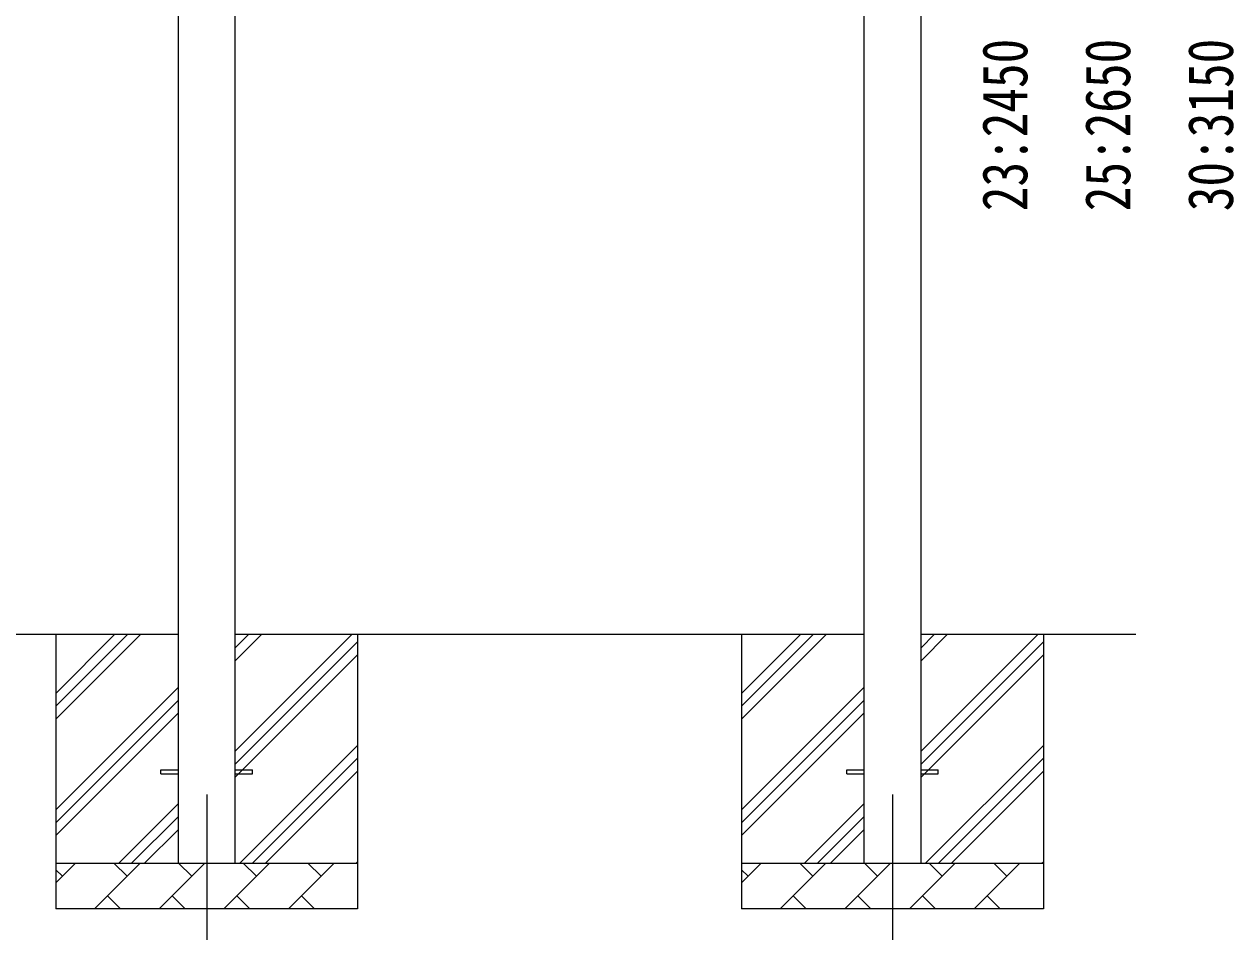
# Model space of a CAD drawing. Units: millimetres, scale not verified. Extents: x -12615 to 12615, y -8910 to 8910.
# Drawn here: x 342 to 2987, y -5632 to -3647 of the extents above; entities that cross this region are included whole.
import ezdxf
from ezdxf.enums import TextEntityAlignment as Align

# ---------------------------------------------------------------- set-up
doc = ezdxf.new("R2010")
doc.units = ezdxf.units.MM
doc.header["$LTSCALE"] = 40
for name, color, linetype in [('0-3_YKK_12', 2, 'Continuous'), ('0-4_YKK_13', 4, 'Continuous'), ('0-5_YKK_A1', 4, 'Continuous'), ('0-6_YKK_D', 6, 'Continuous')]:
    doc.layers.add(name, color=color, linetype=linetype)
doc.styles.add('ＭＳ ゴシック', font='')
doc.styles.get('ＭＳ ゴシック').set_extended_font_data('MS Gothic')

msp = doc.modelspace()

# ---------------------------------------------------------------- linework, layer by layer
at = {"layer": '0-3_YKK_12'}
for p, q in [((740.78, -5332.18), (740.78, -5832.18)), ((2240.78, -5332.18), (2240.78, -5832.18))]:
    msp.add_line(p, q, dxfattribs=at)
at = {"layer": '0-4_YKK_13'}
for p, q in [((640.78, -5277.68), (678.28, -5277.68)), ((640.78, -5286.68), (640.78, -5277.68)), ((640.78, -5286.68), (678.28, -5286.68)), ((803.28, -5277.68), (840.78, -5277.68)), ((803.28, -5286.68), (840.78, -5286.68)), ((840.78, -5286.68), (840.78, -5277.68)), ((2140.78, -5277.68), (2178.28, -5277.68)), ((2140.78, -5286.68), (2140.78, -5277.68)), ((2140.78, -5286.68), (2178.28, -5286.68)), ((2303.28, -5277.68), (2340.78, -5277.68)), ((2303.28, -5286.68), (2340.78, -5286.68)), ((2340.78, -5286.68), (2340.78, -5277.68))]:
    msp.add_line(p, q, dxfattribs=at)
at = {"layer": '0-5_YKK_A1'}
for p, q in [((2178.28, -2535.18), (2178.28, -5482.18)), ((2303.28, -5482.18), (2303.28, -2535.18)), ((678.28, -2585.18), (678.28, -5482.18)), ((803.28, -5482.18), (803.28, -2585.18)), ((678.28, -4982.18), (-696.72, -4982.18)), ((410.78, -4982.18), (410.78, -5582.18)), ((410.78, -5167.23), (595.83, -4982.18)), ((410.78, -5138.95), (567.55, -4982.18)), ((410.78, -5110.67), (539.26, -4982.18)), ((2178.28, -4982.18), (803.28, -4982.18)), ((803.28, -5237.28), (1058.38, -4982.18)), ((803.28, -5039.29), (860.39, -4982.18)), ((803.28, -5011.01), (832.11, -4982.18)), ((803.28, -5265.57), (1070.78, -4998.07)), ((1070.78, -4982.18), (1070.78, -5582.18)), ((1910.78, -4982.18), (1910.78, -5582.18)), ((1910.78, -5167.23), (2095.83, -4982.18)), ((1910.78, -5138.95), (2067.55, -4982.18)), ((1910.78, -5110.67), (2039.26, -4982.18)), ((2773.14, -4982.18), (2303.28, -4982.18)), ((2303.28, -5237.28), (2558.38, -4982.18)), ((2303.28, -5039.29), (2360.39, -4982.18)), ((2303.28, -5011.01), (2332.11, -4982.18)), ((2303.28, -5265.57), (2570.78, -4998.07)), ((2570.78, -4982.18), (2570.78, -5582.18)), ((803.28, -5293.85), (1070.78, -5026.35)), ((2303.28, -5293.85), (2570.78, -5026.35)), ((410.78, -5365.22), (678.28, -5097.72)), ((1910.78, -5365.22), (2178.28, -5097.72)), ((410.78, -5393.51), (678.28, -5126.01)), ((1910.78, -5393.51), (2178.28, -5126.01)), ((410.78, -5421.79), (678.28, -5154.29)), ((1910.78, -5421.79), (2178.28, -5154.29)), ((812.94, -5482.18), (1070.78, -5224.34)), ((2312.94, -5482.18), (2570.78, -5224.34)), ((841.22, -5482.18), (1070.78, -5252.62)), ((2341.22, -5482.18), (2570.78, -5252.62)), ((869.51, -5482.18), (1070.78, -5280.91)), ((2369.51, -5482.18), (2570.78, -5280.91)), ((548.38, -5482.18), (678.28, -5352.28)), ((2048.38, -5482.18), (2178.28, -5352.28)), ((576.67, -5482.18), (678.28, -5380.57)), ((2076.67, -5482.18), (2178.28, -5380.57)), ((604.95, -5482.18), (678.28, -5408.85)), ((2104.95, -5482.18), (2178.28, -5408.85)), ((410.78, -5482.18), (1070.78, -5482.18)), ((410.78, -5525.08), (453.68, -5482.18)), ((425.12, -5510.74), (410.78, -5496.4)), ((495.1, -5582.18), (595.1, -5482.18)), ((566.54, -5510.74), (537.99, -5482.18)), ((636.52, -5582.18), (736.52, -5482.18)), ((707.97, -5510.74), (679.41, -5482.18)), ((777.94, -5582.18), (877.94, -5482.18)), ((849.39, -5510.74), (820.83, -5482.18)), ((919.36, -5582.18), (1019.36, -5482.18)), ((990.81, -5510.74), (962.25, -5482.18)), ((1067.5, -5482.18), (1070.78, -5478.9)), ((1910.78, -5482.18), (2570.78, -5482.18)), ((1910.78, -5525.08), (1953.68, -5482.18)), ((1925.12, -5510.74), (1910.78, -5496.4)), ((1995.1, -5582.18), (2095.1, -5482.18)), ((2066.54, -5510.74), (2037.99, -5482.18)), ((2136.52, -5582.18), (2236.52, -5482.18)), ((2207.97, -5510.74), (2179.41, -5482.18)), ((2277.94, -5582.18), (2377.94, -5482.18)), ((2349.39, -5510.74), (2320.83, -5482.18)), ((2419.36, -5582.18), (2519.36, -5482.18)), ((2490.81, -5510.74), (2462.25, -5482.18)), ((2567.5, -5482.18), (2570.78, -5478.9)), ((523.65, -5553.63), (552.2, -5582.18)), ((665.07, -5553.63), (693.63, -5582.18)), ((806.49, -5553.63), (835.05, -5582.18)), ((947.91, -5553.63), (976.47, -5582.18)), ((2023.65, -5553.63), (2052.2, -5582.18)), ((2165.07, -5553.63), (2193.63, -5582.18)), ((2306.49, -5553.63), (2335.05, -5582.18)), ((2447.91, -5553.63), (2476.47, -5582.18)), ((1070.78, -5582.18), (410.78, -5582.18)), ((2570.78, -5582.18), (1910.78, -5582.18))]:
    msp.add_line(p, q, dxfattribs=at)

# ---------------------------------------------------------------- texts
at = {"layer": '0-6_YKK_D', "style": 'ＭＳ ゴシック', "width": 0.8}
for s, p in [('23:2450', (2565.29, -4055.98)), ('25:2650', (2790.29, -4055.98)), ('30:3150', (3015.29, -4055.98))]:
    msp.add_text(s, height=98.97, rotation=90, dxfattribs=at).set_placement(p, align=Align.BOTTOM_LEFT)

doc.saveas('drawing.dxf')
